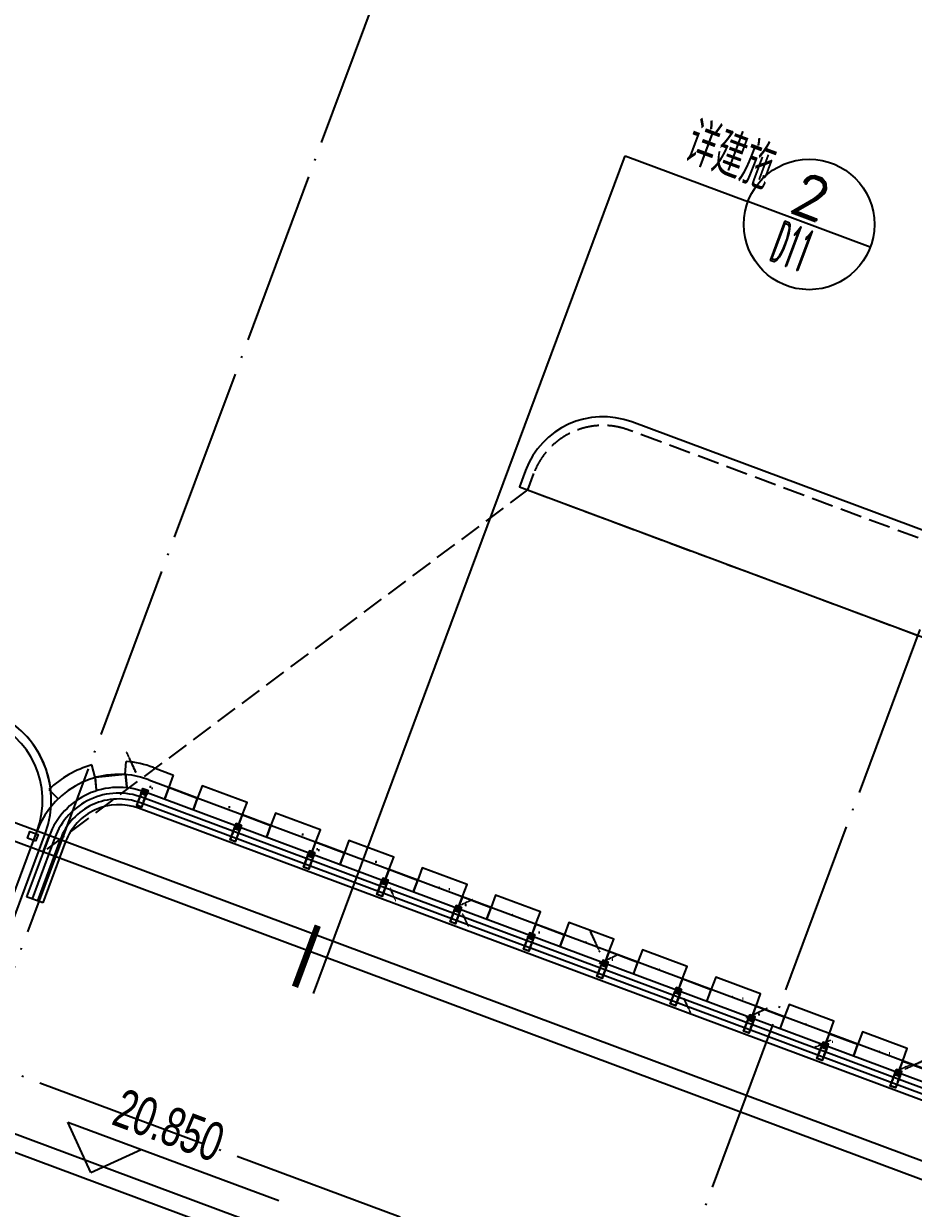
# Model space of a CAD drawing. Header units: millimetres. Extents: x 600121811 to 600690586, y 3472921280 to 3473279938.
# Drawn here: x 600396667 to 600406894, y 3473146377 to 3473159990 of the extents above; entities that cross this region are included whole.
import ezdxf
from ezdxf.enums import TextEntityAlignment as Align

# ---------------------------------------------------------------- set-up
doc = ezdxf.new("R2010")
doc.units = ezdxf.units.MM
doc.header["$LTSCALE"] = 1000
for name, pattern in [('AX-MALL-GIRD-200$0$DOTE', [2.4200000000000004, 2, -0.2, 0.02, -0.2]), ('AX-MALL-WALL-GJ$0$CENTER', [2, 1.25, -0.25, 0.25, -0.25]), ('AX-MALL-WALL-GJ$0$DASH', [0.35, 0.25, -0.1]), ('AX-MALL-WALL-GJ$0$HIDDEN', [0.375, 0.25, -0.125]), ('AX-MALL-WALL-GJ$0$HIDDEN2', [4.7624999999999975, 3.174999999999998, -1.587499999999999])]:
    doc.linetypes.add(name, pattern=pattern)
doc.layers.get('0').update_dxf_attribs({"linetype": 'CONTINUOUS'})
for name, color, linetype in [('AX-MALL-DIM-PGJ$0$A-Anno-Note', 241, 'CONTINUOUS'), ('AX-MALL-DIM-PGJ$0$DIM_IDEN', 3, 'CONTINUOUS'), ('AX-MALL-GIRD-200$0$A-Grid', 222, 'AX-MALL-GIRD-200$0$DOTE'), ('AX-MALL-GJ-200$0$A-Anno-Note', 241, 'CONTINUOUS'), ('AX-MALL-WALL-GJ$0$A-Anno-Levl', 201, 'CONTINUOUS'), ('AX-MALL-WALL-GJ$0$A-Anno-Note', 241, 'CONTINUOUS'), ('AX-MALL-WALL-GJ$0$A-Curt', 151, 'CONTINUOUS'), ('AX-MALL-WALL-GJ$0$A-Detl-Patt', 8, 'CONTINUOUS'), ('AX-MALL-WALL-GJ$0$A-Detl-Thin', 131, 'CONTINUOUS'), ('AX-MALL-WALL-GJ$0$A-SEE', 254, 'CONTINUOUS'), ('AX-MALL-WALL-GJ$0$A-Wind-Iden', 11, 'CONTINUOUS'), ('AX-MALL-WALL-GJ$0$AE-GLAZ', 152, 'CONTINUOUS'), ('AX-MALL-WALL-GJ$0$AE-METL-01', 43, 'CONTINUOUS'), ('AX-MALL-WALL-GJ$0$AP', 3, 'CONTINUOUS'), ('AX-MALL-WALL-GJ$0$FIX', 2, 'CONTINUOUS'), ('AX-MALL-WALL-GJ$0$GASKET', 2, 'CONTINUOUS'), ('AX-MALL-WALL-GJ$0$TEXT', 2, 'CONTINUOUS')]:
    doc.layers.add(name, color=color, linetype=linetype)
doc.styles.add('AX-MALL-DIM-PGJ$0$_TCH_DIM', font='zy_en.shx', dxfattribs={"width": 0.7, "bigfont": 'zy_cn.shx'})
doc.styles.add('AX-MALL-DIM-PGJ$0$_TCH_LABEL', font='ROMAND.shx', dxfattribs={"width": 0.7, "height": 5, "bigfont": 'zy_cn.shx'})
doc.styles.add('AX-MALL-WALL-GJ$0$_TCH_DIM', font='zy_en.shx', dxfattribs={"width": 0.7, "bigfont": 'zy_cn.shx'})

# ---------------------------------------------------------------- blocks, each defined once
blk = doc.blocks.new('AX-MALL-GIRD-200')
at = {"layer": 'AX-MALL-GIRD-200$0$A-Grid'}
for p, q in [((600244912.440112, 3473204422.954183), (600602808.4442104, 3473071096.1909)), ((600401631.5671628, 3473162765.920172), (600362902.028213, 3473058802.19309)), ((600409503.1075954, 3473159833.540385), (600370773.5686462, 3473055869.813304))]:
    blk.add_line(p, q, dxfattribs=at)
blk = doc.blocks.new('AX-MALL-WALL-GJ$0$2k432')
at = {"layer": 'AX-MALL-WALL-GJ$0$A-Detl-Patt'}
for radius, start in [(1100.000000363396, 16.89935425452412), (1000.000000363396, 0)]:
    blk.add_arc((-601162822.1611774, -3472542447.771194), radius, start, 89.9999906084899, dxfattribs=at)
blk = doc.blocks.new('AX-MALL-WALL-GJ$0$fregergcbvvvvvv')
at = {"layer": 'AX-MALL-WALL-GJ$0$AE-METL-01'}
for points in [[(-7.152557373046875e-07, -149.9999980926514), (-3.576278686523438e-07, 9.5367431640625e-07), (349.9999996423721, 9.5367431640625e-07), (350, -149.9999995231628)], [(2.999999403953552, -149.9999985694885), (2.999999523162842, -2.999999046325684), (346.9999998807907, -2.999999046325684), (347, -149.9999995231628)]]:
    blk.add_lwpolyline(points, dxfattribs=at)
blk = doc.blocks.new('AX-MALL-WALL-GJ$0$fgegrhrthr')
at = {"layer": 'AX-MALL-WALL-GJ$0$A-Curt'}
for p, q in [((276227.1802050932, 135461.3890657386), (244327.1753852231, 135461.6721401175)), ((276227.1790219193, 135328.0557324105), (244327.1742020493, 135328.3388067894)), ((276227.1796135062, 135394.7223990745), (244327.1747936363, 135395.0054734535)), ((276227.1784303324, 135261.3890657464), (244327.1736104624, 135261.6721401254)), ((243477.1744446754, 134611.3442880746), (243477.1744437218, 133861.344269371)), ((243543.8411113421, 134611.344288011), (243543.8411103884, 133861.3442693074)), ((243610.5077780088, 134611.3442879475), (243610.5077770551, 133861.3442692757)), ((243677.1744446754, 134611.3442878839), (243677.1744437218, 133861.3442692757)), ((243677.1744437218, 133861.3442692757), (243477.1744437218, 133861.344269371))]:
    blk.add_line(p, q, dxfattribs=at)
for radius, start, end in [(849.9999982241425, 89.99999992808056, 179.9999999453581), (783.3333315574855, 89.9999999280842, 179.999999945359), (716.6666648907994, 89.99999992808151, 179.9999999453578), (649.9999982241424, 89.99999992808343, 179.999999945359)]:
    blk.add_arc((244327.1744428996, 134611.344287264), radius, start, end, dxfattribs=at)
at = {"layer": 'AX-MALL-WALL-GJ$0$A-Detl-Thin'}
blk.add_line((243427.1741580963, 131111.3387880325), (243427.1739634275, 134611.3382611275), dxfattribs=at)
blk.add_lwpolyline([(243352.1739645004, 134496.3395614624), (243252.1739621162, 134496.3395581245), (243252.1739630699, 134576.3395590782), (243352.1739662886, 134576.3395633698)], close=True, dxfattribs=at)
blk.add_arc((242327.174351573, 134611.3383812904), 1100.000000363396, 0.000300528323477805, 90, dxfattribs=at)
at = {"layer": 'AX-MALL-WALL-GJ$0$A-SEE'}
for p, q in [((244326.8299275637, 135761.3484835625), (244573.6991341114, 135761.3484826088)), ((244573.6991350651, 135611.3484811783), (244573.6991341114, 135761.3484826088)), ((244049.6854313612, 135572.0773849487), (244008.0008140802, 135716.3988895416)), ((244049.6854332685, 135572.0773859024), (244008.00081563, 135716.3988866806)), ((244326.8299274445, 135611.3484811783), (272162.6639118195, 135611.3484797478)), ((243739.7090394497, 135420.5979123116), (243651.4595065117, 135542.1640377045)), ((243739.7090429068, 135420.5979061127), (243651.4595093727, 135542.164036274)), ((243288.7763199806, 135105.5444350243), (243424.219537735, 135041.0840973854))]:
    blk.add_line(p, q, dxfattribs=at)
for points in [[(245473.7023155689, 135611.3433690071), (245473.699079752, 135761.3047614098), (244923.6990795135, 135761.2958512306), (244923.7015775442, 135611.0726394653)], [(246373.7023158073, 135611.3433694839), (246373.6990785599, 135761.3047575951), (245823.6990801096, 135761.2958521843), (245823.7015769482, 135611.0726418495)], [(247273.7023174763, 135611.3433728218), (247273.6990791559, 135761.3047604561), (246723.699079752, 135761.2958512306), (246723.7015763521, 135611.0726442337)], [(248173.702316761, 135611.3433670998), (248173.6990787983, 135761.3047561646), (247623.6990793943, 135761.2958478928), (247623.7015770674, 135611.0726451874)], [(249073.702316165, 135611.3433690071), (249073.6990789175, 135761.3047566414), (248523.6990801096, 135761.2958478928), (248523.701577425, 135611.0726413727)], [(249973.7023162842, 135611.3433713913), (249973.6990801096, 135761.3047599792), (249423.6990782022, 135761.2958493233), (249423.701577425, 135611.0726437569)], [(250873.7023155689, 135611.3433732986), (250873.6990793943, 135761.3047618866), (250323.6990786791, 135761.2958521843), (250323.7015762329, 135611.0726394653)], [(251773.7023158073, 135611.3433680534), (251773.6990799904, 135761.3047614098), (251223.6990801096, 135761.2958517075), (251223.7015765905, 135611.0726399422)], [(252673.7023155689, 135611.3433704376), (252673.6990790367, 135761.3047585487), (252123.6990791559, 135761.2958488464), (252123.7015753984, 135611.0726418495)], [(253573.7023150921, 135611.343372345), (253573.6990784407, 135761.3047604561), (253023.6990798712, 135761.2958517075), (253023.7015773058, 135611.0726447105)]]:
    blk.add_lwpolyline(points, dxfattribs=at)
for centre, radius, start, end in [((244327.1743246317, 134611.3485407829), 1150.000000449816, 89.99999316981084, 106.1104037143499), ((244327.1743267775, 134611.3485417366), 1150.000000449816, 89.99999316981084, 106.1104037143499), ((244327.1743246317, 134611.3485407829), 1000.000000449816, 89.99999316981084, 179.9999726792433), ((244327.1743267775, 134611.3485417366), 1000.000000449816, 89.99999316981084, 179.9999726792433), ((244327.1743246317, 134611.3485407829), 1150.000000449816, 125.9773416275468, 154.5492162281787), ((244327.1743267775, 134611.3485417366), 1150.000000449816, 125.9773416275468, 154.5492162281787)]:
    blk.add_arc(centre, radius, start, end, dxfattribs=at)
at = {"layer": 'AX-MALL-WALL-GJ$0$AE-GLAZ'}
blk.add_line((243327.1741594076, 131111.3387818336), (243327.1739609241, 134611.3382506371), dxfattribs=at)
blk.add_arc((242327.174351573, 134611.3383812904), 1000.000000363399, 0, 90, dxfattribs=at)
at = {"layer": 'AX-MALL-WALL-GJ$0$AE-METL-01'}
for p, rotation in [((244573.7015969753, 135611.3894534111), 359.9999999994209), ((245473.7015970945, 135611.3894529343), 359.9999999994209), ((246373.7015969753, 135611.3894548416), 359.9999999994209), ((247273.7015970945, 135611.3894505501), 359.9999999994209), ((248173.7015998363, 135611.2847423553), 359.9999999994209), ((249073.7015948296, 135611.539065361), 359.9999999994209), ((249973.7015935183, 135611.5390644073), 359.9999999994209), ((250873.7015953064, 135611.5390610695), 359.9999999994209), ((251773.7015939951, 135611.5390686989), 359.9999999994209), ((252673.7015967369, 135611.3594641685), 359.9999999994209), ((253573.7015941143, 135611.5390663147), 359.9999999994209), ((243735.2250748873, 135426.0308504105), 26.04386634409616)]:
    blk.add_blockref('AX-MALL-WALL-GJ$0$fregergcbvvvvvv', p, dxfattribs=dict(at, rotation=rotation))
blk = doc.blocks.new('AX-MALL-WALL-GJ$0$尺寸分格点')
at = {"ltscale": 10}
h = blk.add_hatch(color=1, dxfattribs=at)
h.dxf.hatch_style = 1
edge = h.paths.add_edge_path()
edge.add_line((0, -1.5), (-5.470445860503725e-37, 1.862645149230957e-09))
edge.add_line((0, 1.862645149230957e-09), (-1.5, 0))
edge.add_arc((0, 0), 1.5, 180, 270)
edge = h.paths.add_edge_path()
edge.add_line((0, 1.5), (5.470445846917725e-37, 1.862645149230957e-09))
edge.add_line((0, 1.862645149230957e-09), (1.5, 0))
edge.add_arc((0, 0), 1.5, 0, 90)
for p, q in [((-2.5, 0), (2.5, 0)), ((0, -2.5), (0, 2.5))]:
    blk.add_line(p, q)
blk.add_circle((0, 0), 1.5)
blk = doc.blocks.new('AX-MALL-WALL-GJ$0$定位点')
blk.add_blockref('AX-MALL-WALL-GJ$0$尺寸分格点', (0, 0))
blk = doc.blocks.new('AX-MALL-WALL-GJ$0$A$C3802349C')
at = {"layer": 'AX-MALL-WALL-GJ$0$GASKET'}
h = blk.add_hatch(dxfattribs=at)
h.set_pattern_fill('ANSI35', color=1, scale=0.3750125207812556, angle=-180, style=0)
h.set_pattern_definition([(225, (-14292809.63515486, -9063882.472551338), (0.8419271213058608, -0.8419271213058608), []), (225, (-14292810.47708235, -9063882.472551338), (0.8419271213058608, -0.8419271213058608), [1.488330941850608, -0.2976661883701216, 0, -0.2976661883701216])])
edge = h.paths.add_edge_path()
edge.add_line((-4.151144333183765, 8), (-1.924371063709259, 8))
edge.add_line((-1.924371063709259, 8), (0, 0))
edge.add_line((0, 0), (-1, 0))
edge.add_arc((-173.3719842011968, -63.27551823887059), 183.6188774223807, 20.15753080045416, 22.84073975264292)
at = {"layer": 'AX-MALL-WALL-GJ$0$GASKET', "elevation": -0.1213156449062388}
blk.add_lwpolyline([(-4.151144333183765, 8), (-1.924371063709259, 8), (0, 0), (-1, 0, 0.01170824263980096)], format="xyb", close=True, dxfattribs=at)
blk = doc.blocks.new('AX-MALL-WALL-GJ$0$A$C431B1AE9')
at = {"layer": 'AX-MALL-WALL-GJ$0$GASKET'}
h = blk.add_hatch(dxfattribs=at)
h.set_pattern_fill('ANSI37', color=1, scale=0.35, style=0)
h.set_pattern_definition([(45, (-14292809.63515486, -9063882.472551338), (-0.3928862052967754, 0.3928862052967754), []), (135, (-14292809.63515486, -9063882.472551338), (-0.3928862052967754, -0.3928862052967754), [])])
h.paths.add_polyline_path([(3.006717517971992, 0), (0, 0), (-1.924371063709259, 8), (-1, 8), (-0.3333333134651184, 7), (0.3333333134651184, 7), (0.6666666865348816, 8), (1.333333313465118, 8), (1.666666686534882, 7), (2.333333313465118, 7), (2.666666686534882, 8), (3.333333313465118, 8), (3.666666686534882, 7), (4.333333313465118, 7), (4.666666686534882, 8), (5.333333313465118, 8), (5.666666686534882, 7), (6.333333313465118, 7), (6.666666686534882, 8), (7.333333313465118, 8), (7.666666686534882, 7), (8.333333313465118, 7), (8.666666686534882, 8), (9.333333313465118, 8), (9.666666686534882, 7), (10.33333331346512, 7), (11, 8), (11.82815510034561, 8), (10, 0), (6.993282483890653, 0), (6.993282483890653, -1.195969490334392), (7.790595477446914, -1.195969490334392), (7.790595477446914, -1.886535448953509), (6.786871323361993, -2.890259601175785), (3.213128676638007, -2.890259601175785), (2.209404524415731, -1.886535448953509), (2.209404524415731, -1.195969490334392), (3.006717517971992, -1.195969490334392)])
edge = h.paths.add_edge_path(flags=16)
edge.add_ellipse((5, 3.75), major_axis=(-3.000000000596629, 1.102163919055573e-15), ratio=0.5833333332173223, start_angle=0, end_angle=360, ccw=False)
h.paths.add_polyline_path([(4.202687006443739, -0.1993282493203878), (4.202687006443739, -1.694290110841393), (5.797312993556261, -1.694290110841393), (5.797312993556261, -0.1993282493203878)], flags=16)
for points in [[(6.993282483890653, 0), (10, 0), (11.82815510034561, 8), (11, 8), (10.33333331346512, 7), (9.666666686534882, 7), (9.333333313465118, 8), (8.666666686534882, 8), (8.333333313465118, 7), (7.666666686534882, 7), (7.333333313465118, 8), (6.666666686534882, 8), (6.333333313465118, 7), (5.666666686534882, 7), (5.333333313465118, 8), (4.666666686534882, 8), (4.333333313465118, 7), (3.666666686534882, 7), (3.333333313465118, 8), (2.666666686534882, 8), (2.333333313465118, 7), (1.666666686534882, 7), (1.333333313465118, 8), (0.6666666865348816, 8), (0.3333333134651184, 7), (-0.3333333134651184, 7), (-1, 8), (-1.924371063709259, 8), (0, 0), (3.006717517971992, 0), (3.006717517971992, 0), (3.006717517971992, -1.195969490334392), (2.209404524415731, -1.195969490334392), (2.209404524415731, -1.886535448953509), (3.213128676638007, -2.890259601175785), (6.786871323361993, -2.890259601175785), (7.790595477446914, -1.886535448953509), (7.790595477446914, -1.195969490334392), (6.993282483890653, -1.195969490334392)], [(5.797312993556261, -0.1993282493203878), (5.797312993556261, -1.694290110841393), (4.202687006443739, -1.694290110841393), (4.202687006443739, -0.1993282493203878)]]:
    blk.add_lwpolyline(points, close=True, dxfattribs=at)
at = {"layer": 'AX-MALL-WALL-GJ$0$GASKET', "extrusion": (0, 0, -1)}
blk.add_ellipse((5, 3.75), major_axis=(-3.000000000596629, 1.102163919055573e-15), ratio=0.5833333332173223, dxfattribs=at)
blk = doc.blocks.new('AX-MALL-WALL-GJ$0$A$C6D1904FE')
at = {"color": 6, "ltscale": 10}
for name in ['AX-MALL-WALL-GJ$0$A$C3802349C', 'AX-MALL-WALL-GJ$0$A$C431B1AE9']:
    blk.add_blockref(name, (-5, 2.890259601175785), dxfattribs=at)
blk = doc.blocks.new('*U58')
at = {"color": 8, "linetype": 'AX-MALL-WALL-GJ$0$HIDDEN'}
for p, q in [((1.13686837721616e-13, 1.999999999999886), (40, 2.000000000000114)), ((39.00000000000011, -3.000000000000114), (39.00000000000028, 2.999999999999659)), ((1.13686837721616e-13, -2.000000000000114), (40, -2.000000000000341))]:
    blk.add_line(p, q, dxfattribs=at)
at = {"color": 0, "linetype": 'ByBlock'}
blk.add_lwpolyline([(5.684341886080801e-14, 5.999999999999886), (-1.838248336817855, 5.999999999999659, 0.2271033335269274), (-2.617369142194775, 5.626873807574043, 0.3523503326370215), (-2.617369142194832, -5.626873807574043, 0.227103333526957), (-1.838248336817799, -5.999999999999886), (-5.684341886080801e-14, -5.999999999999886)], format="xyb", close=True, dxfattribs=at)
at = {"color": 8, "linetype": 'AX-MALL-WALL-GJ$0$HIDDEN2'}
blk.add_lwpolyline([(-4.568611867420884, 0.7499999999998863), (-2.300000000000068, 0.7499999999998863), (-2.300000000000125, -0.7500000000001137), (-4.568611867420941, -0.7500000000001137)], dxfattribs=at)
at = {"color": 8, "linetype": 'ByBlock'}
blk.add_lwpolyline([(1.13686837721616e-13, -3.000000000000114), (39.00000000000028, -3.000000000000341), (40.00000000000045, -1.999999999999432), (39.99999999999955, 2.000000000000114), (39.00000000000028, 3.000000000000114), (1.13686837721616e-13, 2.999999999999886)], dxfattribs=at)
at = {"layer": 'AX-MALL-WALL-GJ$0$TEXT', "color": 8, "linetype": 'AX-MALL-WALL-GJ$0$CENTER'}
blk.add_line((43, -1.13686837721616e-13), (-7.600000000000023, -1.13686837721616e-13), dxfattribs=at)
blk = doc.blocks.new('AX-MALL-WALL-GJ$0$A$C4A6E1F89')
at = {"layer": 'AX-MALL-WALL-GJ$0$AP'}
for points in [[(31.30000000074506, 13.80000000074506), (31.30000000074506, 10), (27.30000000074506, 10), (27.30000000074506, 9), (31.30000000074506, 9), (31.30000000074506, 1.200000001117587), (-31.30000000074506, 1.200000001117587), (-31.30000000074506, 9), (-27.30000000074506, 9), (-27.30000000074506, 10), (-31.30000000074506, 10), (-31.30000000074506, 13.80000000074506), (-30.16000000014901, 15.32000000029802, 0.2874411353254684), (-30.13336061313748, 15.63748977147043), (-31.30000000074506, 17.90000000037253), (-31.30000000074506, 22), (-32.5, 22), (-32.5, 0), (32.5, 0), (32.5, 22), (31.30000000074506, 22), (31.30000000074506, 17.90000000037253), (30.13336061313748, 15.63748977147043, 0.2874411353254668), (30.16000000014901, 15.32000000029802)], [(0, 15.90000000037253), (0.400000000372529, 15.5), (28.30000000074506, 15.5), (28.30000000074506, 10.5), (29.80000000074506, 10.5), (31, 13.5), (29.93968884833157, 15.35087553970516, -0.2449413473478261), (29.9286532253027, 15.6279489248991), (31, 17.90000000037253), (31, 21.5, 0.414213562373095), (30.5, 22), (29.09999999962747, 22, 1.000000000000455), (29.09999999962747, 20.80000000074506), (29.09999999962747, 20.80000000074506, -0.4142135623733198), (29.59999999962747, 20.30000000074506), (29.59999999962747, 18.90000000037253, -0.4142135623731125), (29.09999999962747, 18.40000000037253), (23.90000000037253, 18.40000000037253, -0.4142135623730815), (23.40000000037253, 18.90000000037253), (23.40000000037253, 20.30000000074506, -0.4142135623731302), (23.90000000037253, 20.80000000074506, 0.9999999999998862), (23.90000000037253, 22), (21.40000000037253, 22), (21.40000000037253, 18.5), (11.40000000037253, 18.5), (9.300000000745058, 22), (8.5, 22), (8.5, 20), (-8.5, 20), (-8.5, 22), (-9.300000000745058, 22), (-11.40000000037253, 18.5), (-21.40000000037253, 18.5), (-21.40000000037253, 22), (-23.90000000037253, 22, 0.9999999999999053), (-23.90000000037253, 20.80000000074506, -0.4142135623731302), (-23.40000000037253, 20.30000000074506), (-23.40000000037253, 18.90000000037253, -0.4142135623730814), (-23.90000000037253, 18.40000000037253), (-29.09999999962747, 18.40000000037253, -0.4142135623731125), (-29.59999999962747, 18.90000000037253), (-29.59999999962747, 20.30000000074506, -0.4142135623733199), (-29.09999999962747, 20.80000000074506), (-29.09999999962747, 20.80000000074506, 1.000000000000473), (-29.09999999962747, 22), (-30.5, 22, 0.414213562373095), (-31, 21.5), (-31, 17.90000000037253), (-29.9286532253027, 15.6279489248991, -0.2449413473478107), (-29.93968885019422, 15.35087553970516), (-31, 13.5), (-29.80000000074506, 10.5), (-28.30000000074506, 10.5), (-28.30000000074506, 15.5), (-0.400000000372529, 15.5)]]:
    blk.add_lwpolyline(points, format="xyb", close=True, dxfattribs=at)
at = {"layer": 'AX-MALL-WALL-GJ$0$FIX', "extrusion": (-4.689947558750686e-09, -3.877222664414375e-09, -1), "xscale": -1, "zscale": -1, "rotation": 270}
blk.add_blockref('*U58', (-1.862645058000427e-09, 15.5, -7.954930736642706e-08), dxfattribs=at)
at = {"layer": 'AX-MALL-WALL-GJ$0$GASKET'}
blk.add_blockref('AX-MALL-WALL-GJ$0$A$C6D1904FE', (-26.5, 19.10974039882421, 0.1213156449062388), dxfattribs=at)
at = {"layer": 'AX-MALL-WALL-GJ$0$GASKET', "extrusion": (0, 0, -1), "zscale": -1, "rotation": 270}
blk.add_blockref('AX-MALL-WALL-GJ$0$定位点', (1.117587089538574e-07, 30.00001611188054, -0.1695423254371126), dxfattribs=at)
at = {"layer": 'AX-MALL-WALL-GJ$0$GASKET', "xscale": -1}
blk.add_blockref('AX-MALL-WALL-GJ$0$A$C6D1904FE', (26.49999977648258, 19.10974039882421, 0.1213156449062388), dxfattribs=at)
blk = doc.blocks.new('AX-MALL-WALL-GJ$0$A$C201F0766')
at = {"layer": 'AX-MALL-WALL-GJ$0$GASKET'}
h = blk.add_hatch(dxfattribs=at)
h.set_pattern_fill('ANSI35', color=1, scale=0.3750125207812556, angle=-180, style=0)
h.set_pattern_definition([(225, (-14292808.12419919, -9063908.843573337), (0.8419271213058608, -0.8419271213058608), []), (225, (-14292808.96612667, -9063908.843573337), (0.8419271213058608, -0.8419271213058608), [1.488330941850608, -0.2976661883701216, 0, -0.2976661883701216])])
edge = h.paths.add_edge_path()
edge.add_line((4.625009316951036, 7.210309842135757), (4.581123173236847, 7.210309841670096))
edge.add_ellipse((2.60770320892334e-08, 8.022399073466659), major_axis=(-7.236123461634007e-16, 5.908938361333678), ratio=0.782714245397402, start_angle=97.89939189545902, end_angle=262.100608104541, ccw=False)
edge.add_line((-4.581123121082783, 7.210309841670096), (-4.624990671873093, 7.210309842135757))
edge.add_line((-4.624990671873093, 7.210309842135757), (-4.625000026077032, -0.879502881783992))
edge.add_arc((-3.725290298461914e-07, -12.60038345353678), 12.60038345226483, 68.4660575448051, 111.5339390721038, ccw=False)
edge.add_line((4.624999966472387, -0.8795031546615064), (4.625009316951036, 7.210309842135757))
h = blk.add_hatch(dxfattribs=at)
h.set_pattern_fill('HONEY', color=1, scale=0.3750125207812556, angle=-180, style=0)
h.set_pattern_definition([(180, (-14292808.12419919, -9063908.843573337), (-0.8929985651103648, -0.515572838757882), [0.5953323767402432, -1.190664753480486]), (299.9999999999999, (-14292808.12419919, -9063908.843573337), (0.8929984584207664, -0.5155730235496873), [0.5953323767402432, -1.190664753480486]), (240, (-14292808.12419919, -9063908.843573337), (-1.066895984922232e-07, -1.031145862307569), [-1.190664753480486, 0.5953323767402432])])
edge = h.paths.add_edge_path()
edge.add_ellipse((-8.195638656616211e-08, 8.022399073466659), major_axis=(-1.447224692326801e-15, 5.908938361333678), ratio=0.782714245397402, start_angle=0, end_angle=360)
blk = doc.blocks.new('AX-MALL-WALL-GJ$0$A$C398804AB')
at = {"color": 3}
blk.add_lwpolyline([(-7.749999977648258, 0.3999998643994331, 0.4142135656464321), (-7.249999970197678, -0.1000001300126314), (-0.09999999962747097, -0.1000000014901161), (0, 0), (0.09999999962747097, -0.1000000014901161), (7.249999970197678, -0.1000001300126314, 0.4142135656464319), (7.749999977648258, 0.3999998643994331)], format="xyb", dxfattribs=at)
at = {"layer": 'AX-MALL-WALL-GJ$0$AP'}
blk.add_lwpolyline([(-7.749999977648258, 0.3999998681247234), (-7.75, 36.51999995112419), (-23.5, 36.51999995112419), (-23.5, 33.01999995112419, -0.414213562373095), (-24, 32.51999995112419), (-25.40000000037253, 32.51999995112419, -0.9999999999999999), (-25.40000000037253, 33.71999995037913, 0.4142135623730647), (-24.90000000037253, 34.21999995037913), (-24.90000000037253, 35.61999995075166, 0.4142135623730833), (-25.40000000037253, 36.11999995075166), (-30.59999999962747, 36.11999995075166, 0.4142135623731005), (-31.09999999962747, 35.61999995075166), (-31.09999999962747, 34.21999995037913, 0.4142135623731651), (-30.59999999962747, 33.71999995037913, -0.9999999999999999), (-30.59999999962747, 32.51999995112419), (-32, 32.51999995112419, -0.4142135623730762), (-32.5, 33.01999995112419), (-32.5, 182.0199982952327, -0.4142135623730963), (-32, 182.5199982952327), (32, 182.5199982952327, -0.4142135623730427), (32.5, 182.0199982952327), (32.5, 33.01999995112419, -0.4142135623730139), (32, 32.51999995112419), (30.59999999962747, 32.51999995112419, -0.9999999999999999), (30.59999999962747, 33.71999995037913, 0.4142135623732183), (31.09999999962747, 34.21999995037913), (31.09999999962747, 35.61999995075166, 0.4142135623730417), (30.59999999962747, 36.11999995075166), (25.40000000037253, 36.11999995075166, 0.4142135623731484), (24.90000000037253, 35.61999995075166), (24.90000000037253, 34.21999995037913, 0.4142135623730417), (25.40000000037253, 33.71999995037913, -0.9999999999999999), (25.40000000037253, 32.51999995112419), (24, 32.51999995112419, -0.4142135623730417), (23.5, 33.01999995112419), (23.5, 36.51999995112419), (7.75, 36.51999995112419), (7.750000022351742, 0.3999998681247234)], format="xyb", dxfattribs=at)
for points in [[(29.5, 40.52000945061445), (-29.5, 40.52000945061445), (-29.5, 64.45474449545145), (-28.49999050050974, 65.45475399307907), (-28.49999050050974, 85.45475399307907), (-29.5, 86.45476348884404), (-29.5, 92.92071198485792), (-28.49999050050974, 93.92072148248553), (-28.49999050050974, 113.9207214824855), (-29.5, 114.9207309782505), (-29.5, 179.5199982952327), (29.5, 179.5199982952327), (29.5, 114.9207309782505), (28.49999050050974, 113.9207214824855), (28.49999050050974, 93.92072148248553), (29.5, 92.92071198485792), (29.5, 86.45476348884404), (28.49999050050974, 85.45475399307907), (28.49999050050974, 65.45475399307907), (29.5, 64.45474449545145)], [(-4.75, 2.899999890476465), (-4.75, 36.51999995112419), (4.75, 36.51999995112419), (4.75, 2.899999890476465)]]:
    blk.add_lwpolyline(points, close=True, dxfattribs=at)
blk = doc.blocks.new('AX-MALL-WALL-GJ$0$A$C031A570D')
at = {"layer": 'AX-MALL-WALL-GJ$0$GASKET'}
h = blk.add_hatch(dxfattribs=at)
h.set_pattern_fill('ANSI37', color=1, scale=0.35, style=0)
h.set_pattern_definition([(45, (-28686473.88232677, -17866958.96207136), (-0.3928862052967754, 0.3928862052967754), []), (135, (-28686473.88232677, -17866958.96207136), (-0.3928862052967754, -0.3928862052967754), [])])
edge = h.paths.add_edge_path(flags=16)
edge.add_line((0.4479895178228617, -2.5), (-0.6520104836672544, -2.5))
edge.add_arc((-0.6520104836841905, -2.300000000761994), 0.1999999992380062, 179.9999999951482, 270.0000000048518, ccw=False)
edge.add_line((-0.8520104829221964, -2.300000000745058), (-0.8520104829221964, -1.099999999627471))
edge.add_arc((-0.6520104827190034, -1.100000000575722), 0.200000000203193, 89.9999997380454, 179.9999997283461, ccw=False)
edge.add_line((-0.6520104818046093, -0.900000000372529), (0.4479895178228617, -0.900000000372529))
edge.add_arc((0.4479895178228099, -1.099999999627523), 0.1999999992549937, 1.4779288903810084e-11, 89.99999999998522, ccw=False)
edge.add_line((0.6479895170778036, -1.099999999627471), (0.6479895170778036, -2.300000000745058))
edge.add_arc((0.447989517822728, -2.300000000744924), 0.1999999992550756, 270.00000000003826, 359.9999999999617, ccw=False)
edge = h.paths.add_edge_path(flags=16)
edge.add_line((3.25, -6.959776679053903), (3.249999998137355, -5.460273051634431))
edge.add_arc((2.752593796818533, -5.588659923981967), 0.5137082032648524, 14.47288401547784, 73.43202089108867)
edge.add_arc((0.05064282435228568, -16.32822180133598), 11.58749800659758, 75.76971431944138, 104.7475452508029)
edge.add_arc((-2.826484009876017, -5.549036338968328), 0.4327163524049084, 99.65762587733329, 168.1638378280875)
edge.add_line((-3.250000001862645, -5.460273051634431), (-3.25, -6.959776679053903))
edge.add_arc((-2.750000000785429, -6.959776678984368), 0.4999999992145705, 180.0000000079681, 252.652994767184)
edge.add_arc((-2.664828544169689e-11, 1.844165788236001), 9.723443118255906, 252.6532655821475, 287.3467351540981)
edge.add_arc((2.750000001329266, -6.959776679368228), 0.499999998670735, 287.3470194983008, 360.000000036019)
edge = h.paths.add_edge_path()
edge.add_line((4, -10.12004972994328), (5.196692196652293, -10.12004972994328))
edge.add_arc((5.196692197142482, -9.920049729702583), 0.2000000002406921, 269.9999998595713, 383.1985898189387)
edge.add_line((5.380521204322577, -9.841265872120857), (4.05898916348815, -2.646648775786161))
edge.add_arc((3.866236349709822, -2.700000001174841), 0.200000001174841, 15.47132820595848, 90.00000004069459)
edge.add_line((3.866236349567771, -2.5), (1.599999997764826, -2.5))
edge.add_arc((1.599999997764726, -2.300000000745158), 0.1999999992548425, 179.9999999999715, 270.0000000000285, ccw=False)
edge.add_line((1.399999998509884, -2.300000000745058), (1.399999998509884, -1.5))
edge.add_arc((1.599999997765529, -1.500000000000703), 0.1999999992556454, 90.00000000020151, 179.9999999997985, ccw=False)
edge.add_line((1.599999997764826, -1.300000000745058), (2.299999998882413, -1.300000000745058))
edge.add_arc((2.299999998012943, -1.100000000620646), 0.2000000001244118, 270.0000002490847, 360.0000002845238)
edge.add_line((2.499999998137355, -1.099999999627471), (2.499999998137355, -0.2000000011175871))
edge.add_arc((2.299999997951289, -0.2000000001860655), 0.2000000001860656, 359.9999997331387, 449.9999997332528)
edge.add_line((2.299999998882413, 0), (-2.300000000745058, 0))
edge.add_arc((-2.300000000767888, -0.2000000010947573), 0.2000000010947573, 89.99999999345975, 180.0000000065402)
edge.add_line((-2.500000001862645, -0.2000000011175871), (-2.500000001862645, -1.099999999627471))
edge.add_arc((-2.300000000745037, -1.09999999962745), 0.2000000011176084, 180.0000000000061, 269.9999999999939)
edge.add_line((-2.300000000745058, -1.300000000745058), (-1.600000001490116, -1.300000000745058))
edge.add_arc((-1.600000000541876, -1.500000000914405), 0.2000000001693465, 2.619577230689174e-07, 90.00000027165089, ccw=False)
edge.add_line((-1.400000000372529, -1.5), (-1.400000002235174, -2.300000000745058))
edge.add_arc((-1.600000001489917, -2.300000000745257), 0.199999999254743, -90.00000000005701, 5.701394911739044e-11, ccw=False)
edge.add_line((-1.600000001490116, -2.5), (-4.750000001862645, -2.5))
edge.add_arc((-4.750000001862645, -2), 0.5, 180, 270, ccw=False)
edge.add_line((-5.250000001862645, -2), (-5.250000001862645, -1))
edge.add_line((-5.250000001862645, -1), (-5.550000000745058, -1))
edge.add_arc((-5.550000000745058, -1.700000001117587), 0.7000000011175871, 90, 180)
edge.add_line((-6.250000001862645, -1.700000001117587), (-6.250000001862645, -2.5))
edge.add_arc((-21.55097778051301, -2.75912886012348), 15.30317185255727, -26.563419290052877, 0.9702367440764874, ccw=False)
edge.add_arc((-7.501144340111677, -9.772550713046272), 0.4000000000772927, 154.8453495136513, 325.781492258753)
edge.add_arc((-18.33916502293011, -3.056458835212569), 13.14988893811881, 328.1403989887935, 352.6787409764221)
edge.add_arc((-5.10833269223211, -4.799999999425034), 0.1999999997975632, 90.00000038522899, 160.1791058056141, ccw=False)
edge.add_line((-5.108332693576813, -4.599999999627471), (-4.211626494303346, -4.599999999627471))
edge.add_arc((-4.211626495117946, -4.799999999972099), 0.2000000003446285, -24.401291975496406, 89.99999976663429, ccw=False)
edge.add_line((-4.029491625726223, -4.882624993100762), (-5.57977457717061, -10.12004972994328))
edge.add_line((-5.57977457717061, -10.12004972994328), (-3.85655820928514, -10.12004972994328))
edge.add_line((-3.85655820928514, -10.12004972994328), (-3.744390545412898, -10.04678599908948))
edge.add_line((-3.744390545412898, -10.04678599908948), (-3.601631700992584, -9.914268443360925))
edge.add_line((-3.601631700992584, -9.914268443360925), (-3.131442086771131, -9.432502878829837))
edge.add_arc((-2.966135769468793, -9.62004972916371), 0.249999999220435, 90.00000014064523, 131.3933860177586, ccw=False)
edge.add_line((-2.966135770082474, -9.370049729943275), (-2.741758463904262, -9.370049729943275))
edge.add_arc((-2.741758464839219, -9.470049730505703), 0.100000000562428, -5.315262114891084e-07, 89.99999946430859, ccw=False)
edge.add_line((-2.641758464276791, -9.470049731433392), (-2.631878837943077, -9.710395282134414))
edge.add_line((-2.631878837943077, -9.710395282134414), (-2.662470018491149, -9.873493811115623))
edge.add_line((-2.662470018491149, -9.873493811115623), (-2.784834742546082, -9.893881127238274))
edge.add_line((-2.784834742546082, -9.893881127238274), (-2.856214165687561, -9.914268443360925))
edge.add_line((-2.856214165687561, -9.914268443360925), (-2.866411225870252, -9.995817709714174))
edge.add_line((-2.866411225870252, -9.995817709714174), (-2.815425923094153, -10.09775429032743))
edge.add_line((-2.815425923094153, -10.09775429032743), (-2.744046501815319, -10.12004972994328))
edge.add_line((-2.744046501815319, -10.12004972994328), (-2.35655820928514, -10.12004972994328))
edge.add_line((-2.35655820928514, -10.12004972994328), (-2.244390545412898, -10.04678599908948))
edge.add_line((-2.244390545412898, -10.04678599908948), (-2.101631700992584, -9.914268443360925))
edge.add_line((-2.101631700992584, -9.914268443360925), (-1.631442086771131, -9.432502878829837))
edge.add_arc((-1.466135769468793, -9.62004972916371), 0.2499999992204352, 90.00000014064528, 131.3933860177586, ccw=False)
edge.add_line((-1.466135770082474, -9.370049729943275), (-1.241758463904262, -9.370049729943275))
edge.add_arc((-1.241758464838068, -9.470049730504552), 0.1000000005612769, -5.321857088347315e-07, 89.99999946496808, ccw=False)
edge.add_line((-1.141758464276791, -9.470049731433392), (-1.131878837943077, -9.710395282134414))
edge.add_line((-1.131878837943077, -9.710395282134414), (-1.162470018491149, -9.873493811115623))
edge.add_line((-1.162470018491149, -9.873493811115623), (-1.284834742546082, -9.893881127238274))
edge.add_line((-1.284834742546082, -9.893881127238274), (-1.356214165687561, -9.914268443360925))
edge.add_line((-1.356214165687561, -9.914268443360925), (-1.366411225870252, -9.995817709714174))
edge.add_line((-1.366411225870252, -9.995817709714174), (-1.315425923094153, -10.09775429032743))
edge.add_line((-1.315425923094153, -10.09775429032743), (-1.244046501815319, -10.12004972994328))
edge.add_line((-1.244046501815319, -10.12004972994328), (-0.85655820928514, -10.12004972994328))
edge.add_line((-0.85655820928514, -10.12004972994328), (-0.7443905454128981, -10.04678599908948))
edge.add_line((-0.7443905454128981, -10.04678599908948), (-0.6016317009925842, -9.914268443360925))
edge.add_line((-0.6016317009925842, -9.914268443360925), (-0.1314420867711306, -9.432502878829837))
edge.add_arc((0.03386423053591846, -9.62004972917618), 0.2499999992329053, 90.00000014172502, 131.3933860166789, ccw=False)
edge.add_line((0.03386422991752625, -9.370049729943275), (0.2582415360957384, -9.370049729943275))
edge.add_arc((0.2582415351619317, -9.470049730504552), 0.1000000005612769, -5.321857088347315e-07, 89.99999946496808, ccw=False)
edge.add_line((0.3582415357232094, -9.470049731433392), (0.3681211620569229, -9.710395282134414))
edge.add_line((0.3681211620569229, -9.710395282134414), (0.3375299815088511, -9.873493811115623))
edge.add_line((0.3375299815088511, -9.873493811115623), (0.2151652574539185, -9.893881127238274))
edge.add_line((0.2151652574539185, -9.893881127238274), (0.143785834312439, -9.914268443360925))
edge.add_line((0.143785834312439, -9.914268443360925), (0.1335887741297483, -9.995817709714174))
edge.add_line((0.1335887741297483, -9.995817709714174), (0.1845740769058466, -10.09775429032743))
edge.add_line((0.1845740769058466, -10.09775429032743), (0.2559534981846809, -10.12004972994328))
edge.add_line((0.2559534981846809, -10.12004972994328), (0.64344179071486, -10.12004972994328))
edge.add_line((0.64344179071486, -10.12004972994328), (0.7556094545871019, -10.04678599908948))
edge.add_line((0.7556094545871019, -10.04678599908948), (0.8983682990074158, -9.914268443360925))
edge.add_line((0.8983682990074158, -9.914268443360925), (1.368557913228869, -9.432502878829837))
edge.add_arc((1.533864230537446, -9.620049729180224), 0.2499999992369481, 90.00000014207512, 131.3933860163288, ccw=False)
edge.add_line((1.533864229917526, -9.370049729943275), (1.936520639806986, -9.370049729943275))
edge.add_arc((1.9365206398038, -9.470049731436577), 0.1000000014933011, 1.8247874322696589e-09, 89.99999999817493, ccw=False)
edge.add_line((2.036520641297102, -9.470049731433392), (2.046400267630816, -9.710395282134414))
edge.add_line((2.046400267630816, -9.710395282134414), (2.015809085220098, -9.873493811115623))
edge.add_line((2.015809085220098, -9.873493811115623), (1.893444361165166, -9.893881127238274))
edge.add_line((1.893444361165166, -9.893881127238274), (1.822064939886332, -9.914268443360925))
edge.add_line((1.822064939886332, -9.914268443360925), (1.811867879703641, -9.995817709714174))
edge.add_line((1.811867879703641, -9.995817709714174), (1.862853180617094, -10.09775429032743))
edge.add_line((1.862853180617094, -10.09775429032743), (1.934232603758574, -10.12004972994328))
edge.add_line((1.934232603758574, -10.12004972994328), (2.321720896288753, -10.12004972994328))
edge.add_line((2.321720896288753, -10.12004972994328), (2.433888560160995, -10.04678599908948))
edge.add_line((2.433888560160995, -10.04678599908948), (2.576647404581308, -9.914268443360925))
edge.add_line((2.576647404581308, -9.914268443360925), (3.046837016940117, -9.432502878829837))
edge.add_arc((3.212143335179332, -9.620049731643517), 0.2500000017002416, 89.99999992847489, 131.3933858030421, ccw=False)
edge.add_line((3.212143335491419, -9.370049729943275), (3.614799745380878, -9.370049729943275))
edge.add_arc((3.614799744440467, -9.470049730511159), 0.1000000005678832, -5.28400619259628e-07, 89.99999946118368, ccw=False)
edge.add_line((3.714799745008349, -9.470049731433392), (3.724679371342063, -9.710395282134414))
edge.add_line((3.724679371342063, -9.710395282134414), (3.694088190793991, -9.873493811115623))
edge.add_line((3.694088190793991, -9.873493811115623), (3.571723466739058, -9.893881127238274))
edge.add_line((3.571723466739058, -9.893881127238274), (3.500344043597579, -9.914268443360925))
edge.add_line((3.500344043597579, -9.914268443360925), (3.490146983414888, -9.995817709714174))
edge.add_line((3.490146983414888, -9.995817709714174), (3.541132286190987, -10.09775429032743))
edge.add_line((3.541132286190987, -10.09775429032743), (3.612511707469821, -10.12004972994328))
edge.add_line((3.612511707469821, -10.12004972994328), (4, -10.12004972994328))
for points in [[(4, -10.12004972994328), (5.196692196652293, -10.12004972994328, 0.5384365873081324), (5.380521204322577, -9.841265872120857), (4.05898916348815, -2.646648775786161, 0.3371623231483117), (3.866236349567771, -2.5), (1.599999997764826, -2.5, -0.4142135623733865), (1.399999998509884, -2.300000000745058), (1.399999998509884, -1.5, -0.4142135623710347), (1.599999997764826, -1.300000000745058), (2.299999998882413, -1.300000000745058, 0.4142135625542577), (2.499999998137355, -1.099999999627471), (2.499999998137355, -0.2000000011175871, 0.414213562373678), (2.299999998882413, 0), (-2.300000000745058, 0, 0.4142135624399619), (-2.500000001862645, -0.2000000011175871), (-2.500000001862645, -1.099999999627471, 0.4142135623730327), (-2.300000000745058, -1.300000000745058), (-1.600000001490116, -1.300000000745058, -0.4142135624226467), (-1.400000000372529, -1.5), (-1.400000002235174, -2.300000000745058, -0.414213562373678), (-1.600000001490116, -2.5), (-4.750000001862645, -2.5, -0.4142135623730951), (-5.250000001862645, -2), (-5.250000001862645, -1), (-5.550000000745058, -1, 0.4142135623730951), (-6.250000001862645, -1.700000001117587), (-6.250000001862645, -2.5, -0.1207195876744133), (-7.863209849223495, -9.602525517344475, 0.9238739062829604), (-7.170384753495455, -9.997490918263793, 0.1074797348853096), (-5.296484127640724, -4.732183797284961, -0.3161581866366376), (-5.108332693576813, -4.599999999627471), (-4.211626494303346, -4.599999999627471, -0.5452250111276254), (-4.029491625726223, -4.882624993100762), (-5.57977457717061, -10.12004972994328), (-3.85655820928514, -10.12004972994328), (-3.744390545412898, -10.04678599908948), (-3.601631700992584, -9.914268443360925), (-3.131442086771131, -9.432502878829837, -0.1826026066076273), (-2.966135770082474, -9.370049729943275), (-2.741758463904262, -9.370049729943275, -0.4142135623518001), (-2.641758464276791, -9.470049731433392), (-2.631878837943077, -9.710395282134414), (-2.662470018491149, -9.873493811115623), (-2.784834742546082, -9.893881127238274), (-2.856214165687561, -9.914268443360925), (-2.866411225870252, -9.995817709714174), (-2.815425923094153, -10.09775429032743), (-2.744046501815319, -10.12004972994328), (-2.35655820928514, -10.12004972994328), (-2.244390545412898, -10.04678599908948), (-2.101631700992584, -9.914268443360925), (-1.631442086771131, -9.432502878829837, -0.1826026066076273), (-1.466135770082474, -9.370049729943275), (-1.241758463904262, -9.370049729943275, -0.4142135623585429), (-1.141758464276791, -9.470049731433392), (-1.131878837943077, -9.710395282134414), (-1.162470018491149, -9.873493811115623), (-1.284834742546082, -9.893881127238274), (-1.356214165687561, -9.914268443360925), (-1.366411225870252, -9.995817709714174), (-1.315425923094153, -10.09775429032743), (-1.244046501815319, -10.12004972994328), (-0.85655820928514, -10.12004972994328), (-0.7443905454128981, -10.04678599908948), (-0.6016317009925842, -9.914268443360925), (-0.1314420867711306, -9.432502878829837, -0.1826026065978904), (0.03386422991752625, -9.370049729943275), (0.2582415360957384, -9.370049729943275, -0.4142135623585429), (0.3582415357232094, -9.470049731433392), (0.3681211620569229, -9.710395282134414), (0.3375299815088511, -9.873493811115623), (0.2151652574539185, -9.893881127238274), (0.143785834312439, -9.914268443360925), (0.1335887741297483, -9.995817709714174), (0.1845740769058466, -10.09775429032743), (0.2559534981846809, -10.12004972994328), (0.64344179071486, -10.12004972994328), (0.7556094545871019, -10.04678599908948), (0.8983682990074158, -9.914268443360925), (1.368557913228869, -9.432502878829837, -0.1826026065947343), (1.533864229917526, -9.370049729943275), (1.936520639806986, -9.370049729943275, -0.4142135623544356), (2.036520641297102, -9.470049731433392), (2.046400267630816, -9.710395282134414), (2.015809085220098, -9.873493811115623), (1.893444361165166, -9.893881127238274), (1.822064939886332, -9.914268443360925), (1.811867879703641, -9.995817709714174), (1.862853180617094, -10.09775429032743), (1.934232603758574, -10.12004972994328), (2.321720896288753, -10.12004972994328), (2.433888560160995, -10.04678599908948), (2.576647404581308, -9.914268443360925), (3.046837016940117, -9.432502878829837, -0.1826026065961477), (3.212143335491419, -9.370049729943275), (3.614799745380878, -9.370049729943275, -0.4142135623198528), (3.714799745008349, -9.470049731433392), (3.724679371342063, -9.710395282134414), (3.694088190793991, -9.873493811115623), (3.571723466739058, -9.893881127238274), (3.500344043597579, -9.914268443360925), (3.490146983414888, -9.995817709714174), (3.541132286190987, -10.09775429032743), (3.612511707469821, -10.12004972994328)], [(3.25, -6.959776679053903), (3.249999998137355, -5.460273051634431, 0.2630873795155346), (2.899079101160169, -5.096279812976718, 0.1271177729159115), (-2.899076651781797, -5.122452525421977, 0.308147539924378), (-3.250000001862645, -5.460280233994126, -3.590366987e-06), (-3.250000001862645, -5.460273051634431), (-3.25, -6.959776679053903, 0.3280726517255059), (-2.899079028517008, -7.43703493475914, 0.152545825913894), (2.899079147726297, -7.437034897506237, 0.3280725829936511)], [(0.4479895178228617, -2.5), (-0.6520104836672544, -2.5, -0.4142135624226994), (-0.8520104829221964, -2.300000000745058), (-0.8520104829221964, -1.099999999627471, -0.4142135623235128), (-0.6520104818046093, -0.900000000372529), (0.4479895178228617, -0.900000000372529, -0.4142135623729436), (0.6479895170778036, -1.099999999627471), (0.6479895170778036, -2.300000000745058, -0.4142135623727035)]]:
    blk.add_lwpolyline(points, format="xyb", close=True, dxfattribs=at)
blk = doc.blocks.new('AX-MALL-WALL-GJ$0$A$C4C804FB4')
at = {"layer": 'AX-MALL-WALL-GJ$0$GASKET', "color": 1}
for p, q in [((-7.75056073628366, 0.9999890886247158, -0.33908465081705), (-12.50111955218017, 13.99993453547359, -0.3390846588858165)), ((-12.50111955218017, 0.9999838881194592, -0.339084654794259), (-7.75056073628366, 13.99993973597884, -0.3390846549086076))]:
    blk.add_line(p, q, dxfattribs=at)
at = {"layer": 'AX-MALL-WALL-GJ$0$GASKET', "elevation": -0.1695423253799386}
blk.add_lwpolyline([(-12.50111955218017, 0.9999838881194592), (-12.50111955218017, 13.99993453547359), (-7.75056073628366, 13.99993973597884), (-7.75056073628366, 0.9999890886247158)], close=True, dxfattribs=at)
at = {"color": 6, "ltscale": 10}
for name, p in [('AX-MALL-WALL-GJ$0$A$C398804AB', (-1.862645149230957e-09, -9.90001604706049, -0.1695423254371126)), ('AX-MALL-WALL-GJ$0$A$C031A570D', (-27.75000255741179, 25.1199838872999, -0.09652932343510448))]:
    blk.add_blockref(name, p, dxfattribs=at)
at = {"color": 2, "ltscale": 10}
blk.add_blockref('AX-MALL-WALL-GJ$0$A$C4A6E1F89', (-1.862645149230957e-09, -30.00001611188054, -0.1695423254371126), dxfattribs=at)
at = {"color": 6, "ltscale": 10, "xscale": -1}
blk.add_blockref('AX-MALL-WALL-GJ$0$A$C031A570D', (27.75000255741179, 25.1199838872999, -0.09652932343510448), dxfattribs=at)
at = {"layer": 'AX-MALL-WALL-GJ$0$GASKET', "yscale": 0.513574065589584, "zscale": 0.513574065589584}
for p, xscale in [((-10.12583948485553, 1.451673759147525, -0.1695423253799386), 0.513574065589584), ((10.12472058273852, 1.451673759147525, -0.1695423253799386), -0.513574065589584)]:
    blk.add_blockref('AX-MALL-WALL-GJ$0$A$C201F0766', p, dxfattribs=dict(at, xscale=xscale))
blk = doc.blocks.new('AX-MALL-WALL-GJ$0$mqst5')
at = {"color": 6, "ltscale": 10, "xscale": -1, "rotation": 180}
blk.add_blockref('AX-MALL-WALL-GJ$0$A$C4C804FB4', (347347.2539685089, -464682.1533326078), dxfattribs=at)
at = {"color": 6, "ltscale": 10, "rotation": 180}
for p in [(348493.7656884249, -464682.1635093112), (349393.7657307927, -464682.1714955196), (350293.7657731622, -464682.1794817317), (351193.76581553, -464682.1874679402), (352093.7658578958, -464682.1954541504), (352993.7659002617, -464682.2034403589), (353893.7659426313, -464682.211426571), (354793.765984999, -464682.2194127794), (355693.7660273686, -464682.2273989897), (356593.7660697382, -464682.2353852)]:
    blk.add_blockref('AX-MALL-WALL-GJ$0$A$C4C804FB4', p, dxfattribs=at)
blk = doc.blocks.new('AX-MALL-WALL-GJ')
at = {"layer": 'AX-MALL-WALL-GJ$0$A-Anno-Levl'}
for p, q in [((600397439.9679742, 3473146789.653138), (600397175.3700831, 3473147368.434578)), ((600397175.3700831, 3473147368.434578), (600399599.2227404, 3473146465.478337)), ((600397439.9679742, 3473146789.653138), (600398018.7494147, 3473147054.251029))]:
    blk.add_line(p, q, dxfattribs=at)
at = {"layer": 'AX-MALL-WALL-GJ$0$A-Detl-Patt', "linetype": 'AX-MALL-WALL-GJ$0$DASH'}
blk.add_line((600402459.986355, 3473154632.493032), (600396892.3341752, 3473150473.822749), dxfattribs=at)
at = {"layer": 'AX-MALL-WALL-GJ$0$A-Detl-Patt'}
for points in [[(600352216.1899512, 3473167330.424515), (600571997.1320655, 3473085455.574539, -0.5347978061331552), (600573565.1388661, 3473078817.959502)], [(600352146.3713847, 3473167143.006886), (600571927.3134992, 3473085268.15691, -0.5278000328942359), (600573476.1921773, 3473079017.22843, -0.5278000328942359)]]:
    blk.add_lwpolyline(points, format="xyb", dxfattribs=at)
at = {"layer": 'AX-MALL-WALL-GJ$0$A-Detl-Patt', "linetype": 'AX-MALL-WALL-GJ$0$DASH'}
blk.add_lwpolyline([(600478129.5041839, 3473126443.377284), (600478129.504184, 3473126443.377284), (600478199.3227497, 3473126630.79491, 0.4142109631643711), (600477699.7534758, 3473127723.565585), (600451484.2780846, 3473137489.864324, 0.3055328472290911), (600450389.6942861, 3473137253.492501, 0.2827619652228188), (600449680.9087653, 3473138161.690531), (600435280.6514164, 3473143526.354454, 0.2947811848150572), (600434225.308897, 3473143275.031948, 0.2829010933891454), (600433516.1382343, 3473144183.541872), (600403623.1740903, 3473155320.013591, 0.4139411532118942), (600402529.8049256, 3473154819.910673), (600402459.986362, 3473154632.493051), (600478129.5041432, 3473126443.377174)], format="xyb", dxfattribs=at)
at = {"layer": 'AX-MALL-WALL-GJ$0$A-Detl-Thin'}
blk.add_lwpolyline([(600478223.212998, 3473126408.468), (600478223.2129983, 3473126408.468), (600478293.0315644, 3473126595.885627, 0.4142109631163824), (600477734.6635904, 3473127817.27409), (600451520.274919, 3473137583.167983, 0.2641583108281204), (600450455.6407442, 3473137442.849069, 0.2423871922419205), (600449715.81888, 3473138255.399036), (600435315.5615311, 3473143620.062959, 0.004269049266077005), (600435313.9563439, 3473143620.645396, 0.2500028526450093), (600434290.8336309, 3473143464.836266, 0.2423561625383823), (600433551.0487987, 3473144277.250209), (600403658.0217673, 3473155413.745333, 0.4139411532119098), (600402436.0961108, 3473154854.819956), (600402366.2775472, 3473154667.402334), (600478223.212995, 3473126408.467992)], format="xyb", dxfattribs=at)
for points in [[(600397920.5371637, 3473140486.567754), (600392532.2812334, 3473142493.851191), (600394050.835153, 3473146570.184912), (600395222.1943274, 3473146133.818951), (600395745.8335694, 3473147539.451153), (600395746.2426246, 3473147539.452124), (600402024.324155, 3473145200.529177), (600399667.947541, 3473138875.184186), (600397606.3536137, 3473139643.188418)], [(600398177.7733594, 3473140604.166817), (600392789.517429, 3473142611.450254), (600394168.4342004, 3473146312.948674), (600395339.7933745, 3473145876.582713), (600395863.481305, 3473147282.345612), (600401767.0894569, 3473145082.934134), (600399550.348478, 3473139132.420381), (600397863.5898094, 3473139760.787481)]]:
    blk.add_lwpolyline(points, close=True, dxfattribs=at)
at = {"layer": 'AX-MALL-WALL-GJ$0$A-Wind-Iden'}
blk.add_lwpolyline([(600396892.334185, 3473150473.82277), (600396963.9098407, 3473150665.957046)], dxfattribs=at)
at = {"layer": 'AX-MALL-WALL-GJ$0$A-Anno-Note', "rotation": 339.5681613092246}
blk.add_blockref('AX-MALL-WALL-GJ$0$mqst5', (600234777.7372605, 3473707865.91727), dxfattribs=at)
at = {"layer": 'AX-MALL-WALL-GJ$0$A-Detl-Thin', "color": 0, "rotation": 339.5681613098035}
blk.add_blockref('AX-MALL-WALL-GJ$0$fgegrhrthr', (600121810.7232081, 3473109514.681513), dxfattribs=at)
at = {"layer": 'AX-MALL-WALL-GJ$0$A-SEE'}
blk.add_blockref('AX-MALL-GIRD-200', (0, 0), dxfattribs=at)
at = {"layer": 'AX-MALL-WALL-GJ$0$AE-GLAZ', "rotation": 339.5681613098035}
blk.add_blockref('AX-MALL-WALL-GJ$0$2k432', (2375978115.666428, 6517367797.860935), dxfattribs=at)
at = {"layer": 'AX-MALL-WALL-GJ$0$A-Anno-Note', "style": 'AX-MALL-WALL-GJ$0$_TCH_DIM', "width": 0.7}
blk.add_text('20.850', height=446.25, rotation=339.5681612504137, dxfattribs=at).set_placement((600397661.1114495, 3473147347.712057))
blk = doc.blocks.new('AX-MALL-DIM-PGJ')
at = {"layer": 'AX-MALL-DIM-PGJ$0$DIM_IDEN'}
for p, q in [((600399996.9643078, 3473148844.329114), (600403583.1573963, 3473158470.934806)), ((600403583.1573963, 3473158470.934806), (600404993.5015552, 3473157945.540223)), ((600406399.1337755, 3473157421.900975), (600404993.5015554, 3473157945.540222))]:
    blk.add_line(p, q, dxfattribs=at)
at = {"layer": 'AX-MALL-DIM-PGJ$0$DIM_IDEN', "const_width": 75}
blk.add_lwpolyline([(600399786.1194748, 3473148922.875001), (600400047.9390984, 3473149625.691112)], dxfattribs=at)
at = {"layer": 'AX-MALL-DIM-PGJ$0$DIM_IDEN'}
blk.add_circle((600405696.3176653, 3473157683.720599), 750, dxfattribs=at)
at = {"layer": 'AX-MALL-DIM-PGJ$0$A-Anno-Note', "style": 'AX-MALL-DIM-PGJ$0$_TCH_DIM', "width": 0.7}
blk.add_text('详建施', height=506.3829787234042, rotation=339.5681613088448, dxfattribs=at).set_placement((600404229.8664899, 3473158420.047409))
at = {"layer": 'AX-MALL-DIM-PGJ$0$A-Anno-Note', "style": 'AX-MALL-DIM-PGJ$0$_TCH_LABEL'}
for s, rotation, width, p, p2 in [('2', 339.5681613000222, 1.312500000214866, (600405434.5157111, 3473157845.67657), (600405830.5449498, 3473157698.144058)), ('D11', 339.5681613606018, 0.4303278687534093, (600405223.7549796, 3473157279.920515), (600405619.7842183, 3473157132.388003))]:
    blk.add_text(s, height=482.9906831399546, rotation=rotation, dxfattribs=dict(at, width=width)).set_placement(p, p2, align=Align.FIT)

msp = doc.modelspace()

# ---------------------------------------------------------------- block references
at = {"layer": 'AX-MALL-GJ-200$0$A-Anno-Note'}
for name in ['AX-MALL-WALL-GJ', 'AX-MALL-DIM-PGJ']:
    msp.add_blockref(name, (0, 0), dxfattribs=at)

doc.saveas('drawing.dxf')
